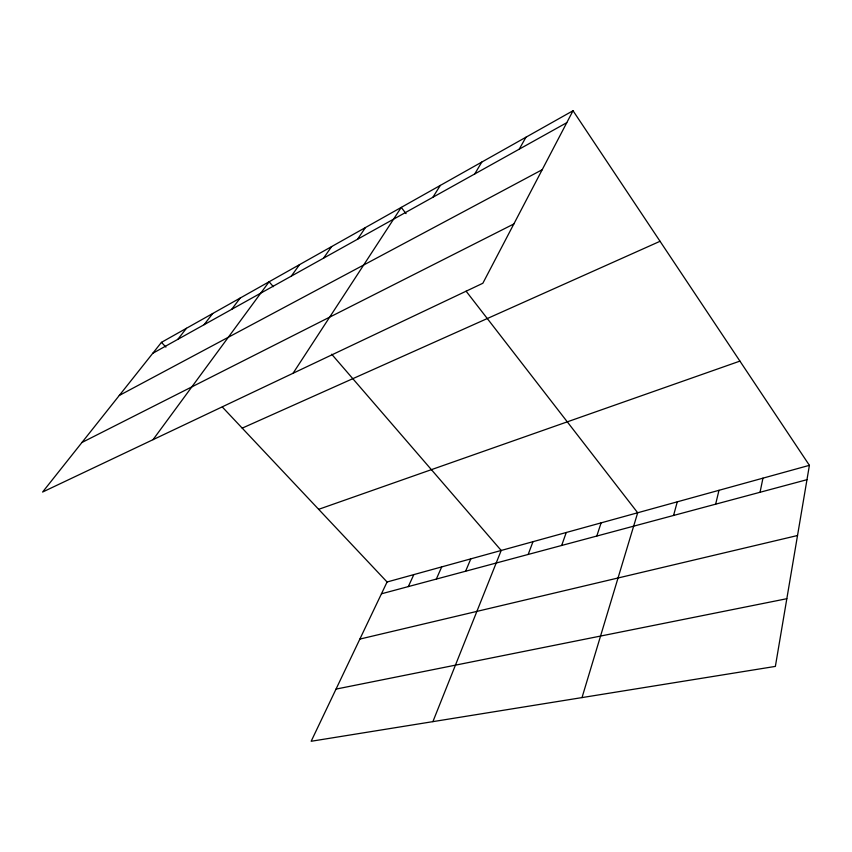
<?xml version="1.0" encoding="UTF-8"?>
<svg xmlns="http://www.w3.org/2000/svg" width="852" height="852" viewBox="0 0 852 852"><rect width="100%" height="100%" fill="white"/><g stroke="black" fill="none" stroke-linecap="round" stroke-linejoin="round"><path stroke-width="1.28" d="M809.4 465.33L775.373 666.402L311.161 741.272L387.074 581.991L809.4 465.33L573.023 110.728L161.454 342.355L42.6 492.041L482.85 283.258L573.023 110.728M760.048 492.264L762.955 478.164M715.648 504.171L718.981 490.315M673.57 515.46L677.276 501.828M582.012 697.586L637.679 512.766L466.108 291.182M596.794 536.046L601.107 522.872M561.67 545.472L566.25 532.5M528.176 554.45L532.979 541.691M432.891 721.644L501.2 550.467L331.684 354.219M465.607 571.234L470.805 558.869M436.341 579.072L441.698 566.91M408.321 586.591L413.816 574.61M519.241 149.164L525.94 137.225M474.713 173.968L481.785 162.072M432.901 197.249L440.303 185.427M293.056 373.261L401.249 207.409L406.063 213.618M357.584 239.21L365.465 227.537M323.547 258.167L331.62 246.59M291.309 276.123L299.542 264.642M153.03 439.675L269.104 281.778L273.332 286.677M231.712 309.319L240.179 298.051M204.107 324.697L212.67 313.536M177.834 339.341L186.45 328.297M152.785 353.292L566.772 122.688M119.301 395.456L542.192 169.718M81.962 442.476L513.841 223.959M242.213 428.13L660.055 241.286M318.659 509.326L739.919 361.11M381.451 593.801L806.972 479.687M359.863 639.085L797.525 535.514M336.029 689.098L786.822 598.711M161.454 342.355L165.927 347.105M222.361 407.054L387.074 581.991"/></g></svg>
